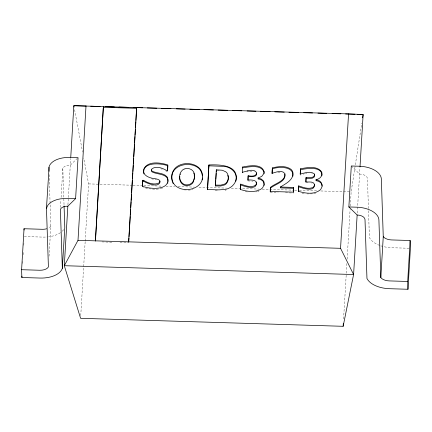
<?xml version="1.0" encoding="UTF-8"?>
<svg xmlns="http://www.w3.org/2000/svg" width="432" height="432" viewBox="0 0 432 432"><rect width="100%" height="100%" fill="white"/><g stroke="black" fill="none" stroke-linecap="round" stroke-linejoin="round"><path stroke-width="0.32" stroke-dasharray="2.16 1.62" d="M22.696 263.396L22.82 261.382M23.22 254.664L23.377 251.98M23.776 245.263L23.9 243.248M49.048 256.198L50.852 225.974L50.117 203.963M60.507 207.419L60.95 200.038M61.106 197.348L62.829 168.475A7.733 4.32 3.4 0 1 70.286 165.218L78.052 157.664M67.927 204.838L68.326 198.121M68.364 197.451L70.686 158.528M80.752 315.619L85.158 241.693M85.196 241.018L88.598 183.897L83.716 158.047M343.58 318.913L346.264 273.888M346.302 273.213L346.907 263.137M347.144 259.103L350.109 209.369M350.309 206.01L351.146 191.894L361.8 123.109M357.264 212.981L359.98 167.346M161.53 188.374L162.713 187.909M257.764 191.506L258.946 191.047M184.712 169.722L184.988 169.636M303.215 174.15L304.447 173.804M191.797 189.805L192.845 189.551M225.067 190.285L226.13 190.031M255.89 191.948L257.137 191.657M313.794 193.72L315.673 193.277M160.191 188.703L161.244 188.46M246.888 171.941L248.341 171.698M305.57 173.551L306.774 173.367M190.166 190.058L182.741 189.859M312.514 193.855L307.114 193.909M277.846 172.487L281.281 172.368M158.42 189.022L155.423 189.275L148.937 188.768M249.782 171.477L252.137 171.461M217.323 190.62L214.704 190.62M247.936 180.927L252.995 181.154M300.224 174.96L300.964 174.982M167.53 171.482L166.714 171.455L165.127 170.489M305.872 182.693L308.383 182.768M88.598 183.897L99.371 184.221M100.046 184.243L132.359 185.231M133.029 185.247L143.127 185.555M143.802 185.576L162.653 186.154M166.018 186.257L174.771 186.521M178.135 186.624L194.292 187.115M199.006 187.261L226.606 188.104M231.32 188.244L258.919 189.086M262.283 189.189L293.927 190.156M294.597 190.172L298.636 190.296M299.311 190.318L316.813 190.852M320.852 190.971L351.146 191.894M270.227 192.31L278.17 192.553M285.449 192.775L293.393 193.018M24.3 236.536L42.422 237.087A23.198 12.965 3.4 0 0 47.461 236.93M409.077 248.26L391.867 247.736A22.961 12.836 3.4 0 1 383.373 246.569M102.065 241.909L112.709 242.239M120.02 242.46L128.671 242.725M216.999 170.737L219.569 170.91M304.214 193.574L301.271 193.034M245.171 191.678L248.065 192.013M311.769 173.437L312.239 173.534M253.994 171.704L254.313 171.774M311.683 183.028L312.12 183.125M151.319 178.767L156.406 179.906M147.604 188.557L143.597 187.461M160.753 168.766L162.248 169.177M351.302 165.991L359.586 174.037A7.733 4.32 3.4 0 1 367.448 178.605L368.496 210.076M74.579 109.669L82.593 152.086M368.518 210.746L369.403 237.53A22.961 12.836 3.4 0 0 380.349 245.668M62.829 168.475L64.071 205.945M49.145 174.62L50.096 203.299M382.752 246.407A22.961 12.836 3.4 0 1 380.932 245.862M50.852 225.974A9.277 5.189 3.4 0 1 48.449 228.08M63.639 229.597A23.198 12.965 3.4 0 1 60.95 232.324M60.415 232.713A23.198 12.965 3.4 0 1 48.676 236.795"/><path stroke-width="0.65" d="M264.06 171.488L264.055 173.588M168.102 181.51C168.188 173.291 156.746 174.739 151.934 171.806A1.917 1.588 -1.9 0 1 151.708 171.488L151.551 170.505A2.16 1.787 -1.9 0 1 151.648 170.132L151.794 169.852M64.071 205.945L64.778 227.362L62.343 268.326A23.198 12.965 3.4 0 1 39.982 278.051L21.859 277.501L21.6 269.698L24.041 228.733L42.163 229.289A9.277 5.189 3.4 0 0 46.597 228.782M21.859 277.501L21.94 276.156M21.6 269.698L39.722 270.254A9.277 5.189 3.4 0 0 48.411 266.938L46.462 208.246L49.135 166.558A21.659 12.107 3.4 0 1 55.852 160.002A21.762 12.166 3.4 0 1 70.027 157.421L78.052 157.664L75.611 198.628L67.846 206.183A7.733 4.32 3.4 0 0 60.388 209.439L62.343 268.326M67.846 206.183L64.298 265.707L80.595 318.303L343.143 326.306L353.597 274.52L357.145 214.996L348.862 206.955L351.302 165.991L359.327 166.234A21.654 12.101 3.4 0 1 381.348 179.026L383.26 236.682L380.824 277.646A9.04 5.054 3.4 0 0 389.167 280.903L407.7 281.464L407.959 289.267L389.426 288.7A22.961 12.836 3.4 0 1 366.962 278.494L365.008 219.564A7.733 4.32 3.4 0 0 357.145 214.996M70.762 157.194L73.829 105.694L348.559 113.902L363.128 114.512L360.023 166.676M348.559 113.902L340.556 248.314L353.597 274.52L64.298 265.707L78.008 240.311L86.011 105.905M95.386 240.84L103.388 106.434L95.45 241.034M128.639 241.855L136.647 107.444L135.956 120.409M128.709 242.05L128.952 238.016M129.028 236.677L129.389 230.623M129.47 229.284L130.232 216.513M130.313 215.168L130.669 209.12M130.75 207.776L131.112 201.728M131.193 200.383L131.549 194.335M131.63 192.991L132.392 180.22M132.473 178.88L132.835 172.827M132.916 171.488L133.272 165.434M133.353 164.095L133.715 158.042M133.796 156.703L134.552 143.932M134.633 142.587L134.995 136.539M135.076 135.194L135.437 129.146M135.513 127.802L135.875 121.754M142.711 180.274L142.36 186.16C149.386 189.227 170.424 190.971 167.648 177.903A6.637 5.497 -1.9 0 0 166.919 176.704C163.139 172.546 156.67 173.572 152.053 171.088C151.492 170.624 151.346 169.76 151.686 169.123C155.741 165.44 162.68 168.026 166.687 170.586L167.503 170.613L167.843 164.948C160.504 162.616 147.582 160.526 143.651 169.312C142.112 175.554 149.791 178.162 154.537 178.621C156.281 178.837 161.249 179.593 159.754 182.515C154.888 185.614 148.036 183.179 143.548 180.295L142.711 180.274L142.43 186.376M167.567 170.851L167.832 166.444M208.937 164.943L207.473 189.535L218.97 189.869L225.094 189.443A14.531 12.031 -1.9 0 0 228.253 188.525C231.795 187.132 234.754 184.129 235.84 180.446C239.274 164.749 219.143 164.533 208.937 164.943L207.544 189.734M215.422 185.101L216.329 169.83L222.296 170.251L225.769 171.79A7.031 5.821 -1.9 0 1 227.227 173.308C228.998 176.245 228.609 180.517 226.141 182.963A7.225 5.983 -1.9 0 1 224.608 184.059L220.687 185.144L215.422 185.101L215.449 185.965L220.714 186.008L224.635 184.923A7.225 5.983 -1.9 0 0 226.174 183.827C228.393 181.683 228.803 178.151 227.848 175.311M215.449 185.965L215.762 180.657M215.843 179.329L216.2 173.351M216.281 172.022L216.329 169.83M247.622 170.91C258.952 167.589 259.589 178.367 248.168 175.7L247.909 180.063C250.42 179.734 258.989 179.863 255.911 184.88C251.624 188.482 245.23 185.539 240.727 184.113L240.403 189.486C247.082 191.608 255.35 192.883 261.517 188.784A7.776 6.442 -1.9 0 0 262.764 187.537L263.99 184.891L263.979 182.018A5.432 4.498 -1.9 0 0 263.504 180.97L261.274 179.021L258.125 178.049L261.765 176.375L263.828 173.572A7.371 6.102 -1.9 0 0 264.055 172.471C261.538 164.106 248.983 166.811 242.606 167.886L242.579 167.017C248.972 165.839 261.355 163.274 264.06 171.482M240.473 189.68L240.727 184.113M242.33 172.53L242.579 167.017M247.973 180.306L248.168 175.7M264.082 185.436A9.088 7.528 -1.9 0 0 264.168 184.351C264.222 181.116 261.014 179.237 258.152 178.918L258.163 178.691M280.384 187.029C285.412 183.811 293.036 180.409 293.031 173.378A7.771 6.437 -1.9 0 0 290.936 169.268C285.649 165.456 278.332 166.385 272.36 167.908L272.036 173.345C275.848 172.271 282.053 169.425 284.98 173.696C285.806 181.138 274.676 183.503 270.443 187.375L270.2 191.446L293.36 192.148L293.641 187.434L280.384 187.029L280.411 187.898L293.674 188.303L293.431 192.343M270.265 191.727L270.443 187.375M272.101 173.61L272.36 167.908M298.674 185.879L298.355 191.257C305.165 193.401 313.837 194.783 319.918 190.156A7.808 6.464 -1.9 0 0 321.035 188.816C324.005 184.907 320.614 179.858 316.073 179.815L316.089 179.593C319.594 179.312 323.001 175.829 321.797 172.195C317.52 165.402 307.103 167.557 300.51 168.782L300.197 174.096C304.479 173.097 310.073 170.775 314.161 173.696A1.895 1.566 -1.9 0 1 314.469 174.188C315.187 178.562 308.453 177.503 306.099 177.466L305.84 181.829C308.2 182.466 313.189 180.911 314.383 184.145C314.593 185.339 314.199 186.721 313.076 187.326A4.698 3.893 -1.9 0 1 312.304 187.731C307.73 189.329 302.918 187.31 298.674 185.879L298.426 191.452M300.262 174.296L300.51 168.782M305.905 182.072L306.099 177.466M322.099 186.116C322.153 182.893 318.962 181.008 316.105 180.684L316.116 180.457M343.143 326.306L343.3 323.617M407.7 281.464L410.141 240.505L391.608 239.938A9.04 5.054 3.4 0 1 383.26 236.682M407.959 289.267L410.4 248.303L410.141 240.505M321.97 175.554C321.991 165.699 306.38 168.62 300.537 169.652M179.858 176.542C178.508 181.861 183.524 187.051 188.843 185.404A6.604 5.47 -1.9 0 0 190.253 184.923L191.905 183.832A8.791 7.279 -1.9 0 0 193.126 182.369L194.427 178.346L194.227 174.447M202.144 179.836L202.408 177.946M362.615 117.817L363.128 114.512L357.059 114.323M292.88 176.245C293.976 166.018 278.856 166.558 272.392 168.777M235.791 181.213C238.534 173.227 230.499 166.293 222.966 166.358L208.969 165.812M167.735 183.319L167.924 182.704M180.274 174.517L180.441 174.02M46.462 208.246L47.682 205.513A21.616 12.085 3.4 0 1 60.68 198.812L67.586 198.38L75.611 198.628M270.47 188.239C274.471 184.318 286.708 181.759 284.769 174.107M247.617 170.915L242.26 172.33M306.131 178.33C308.264 178.367 315.176 179.447 314.528 175.149A1.825 1.512 -1.9 0 0 314.28 174.674M248.195 176.564C250.144 176.693 258.196 177.53 256.376 172.946M85.968 106.061L73.829 105.694L74.083 107.017M90.688 106.207L100.132 106.493M105.527 106.661L114.291 106.925M119.011 107.071L128.455 107.357M133.175 107.503L142.614 107.789M147.334 107.935L156.778 108.221M161.498 108.367L170.937 108.653M176.332 108.815L185.101 109.085M189.821 109.226L199.26 109.517M203.98 109.658L213.424 109.949M218.144 110.09L227.583 110.381M232.303 110.522L241.747 110.808M247.142 110.975L255.906 111.24M260.626 111.386L270.07 111.672M274.79 111.818L284.229 112.104M288.949 112.25L298.393 112.536M303.788 112.703L312.552 112.968M317.947 113.135L326.716 113.4M332.111 113.562L340.875 113.832M345.595 113.978L355.039 114.264M103.421 107.298L136.674 108.313M142.744 181.138L143.575 181.165C146.804 183.346 158.895 188.206 160.029 181.883M240.754 184.982C244.247 186.251 256.937 190.782 256.408 182.979M298.706 186.748C302.087 188.033 315.122 192.553 314.312 184.669M348.862 206.955L356.886 207.198A21.654 12.101 3.4 0 1 378.907 219.991L380.824 277.646M78.008 240.311L340.556 248.314M167.87 165.818C160.925 163.01 141.426 161.482 143.915 173.912M159.527 181.127L159.921 181.629M255.992 182.304L256.252 182.639M172.611 182.412L173.167 183.551M193.725 173.011L194.054 173.95M172.352 181.57C167.843 166.439 187.79 160.088 198.023 167.713A13.3 11.016 -1.9 0 1 199.757 169.322L201.663 172.465L202.387 175.97M316.089 179.593L316.105 180.684M293.641 187.434L293.674 188.303M258.136 177.827L258.152 178.918M143.548 180.295L143.575 181.165M48.902 167.281L49.037 171.283M24.041 228.733L24.084 230.035M194.449 175.338C194.643 178.632 193.541 182.498 190.334 184.01A6.658 5.513 -1.9 0 1 188.995 184.496C181.294 186.997 176.915 176.823 181.402 171.256C185.031 165.996 194.864 168.529 194.449 175.338M172.12 173.966C171.331 177.854 172.012 182.266 174.895 185.166A12.614 10.449 -1.9 0 0 177.39 187.126C188.708 194.135 208.224 185.539 201.101 170.435C194.908 160.267 174.787 161.379 172.12 173.966"/></g></svg>
